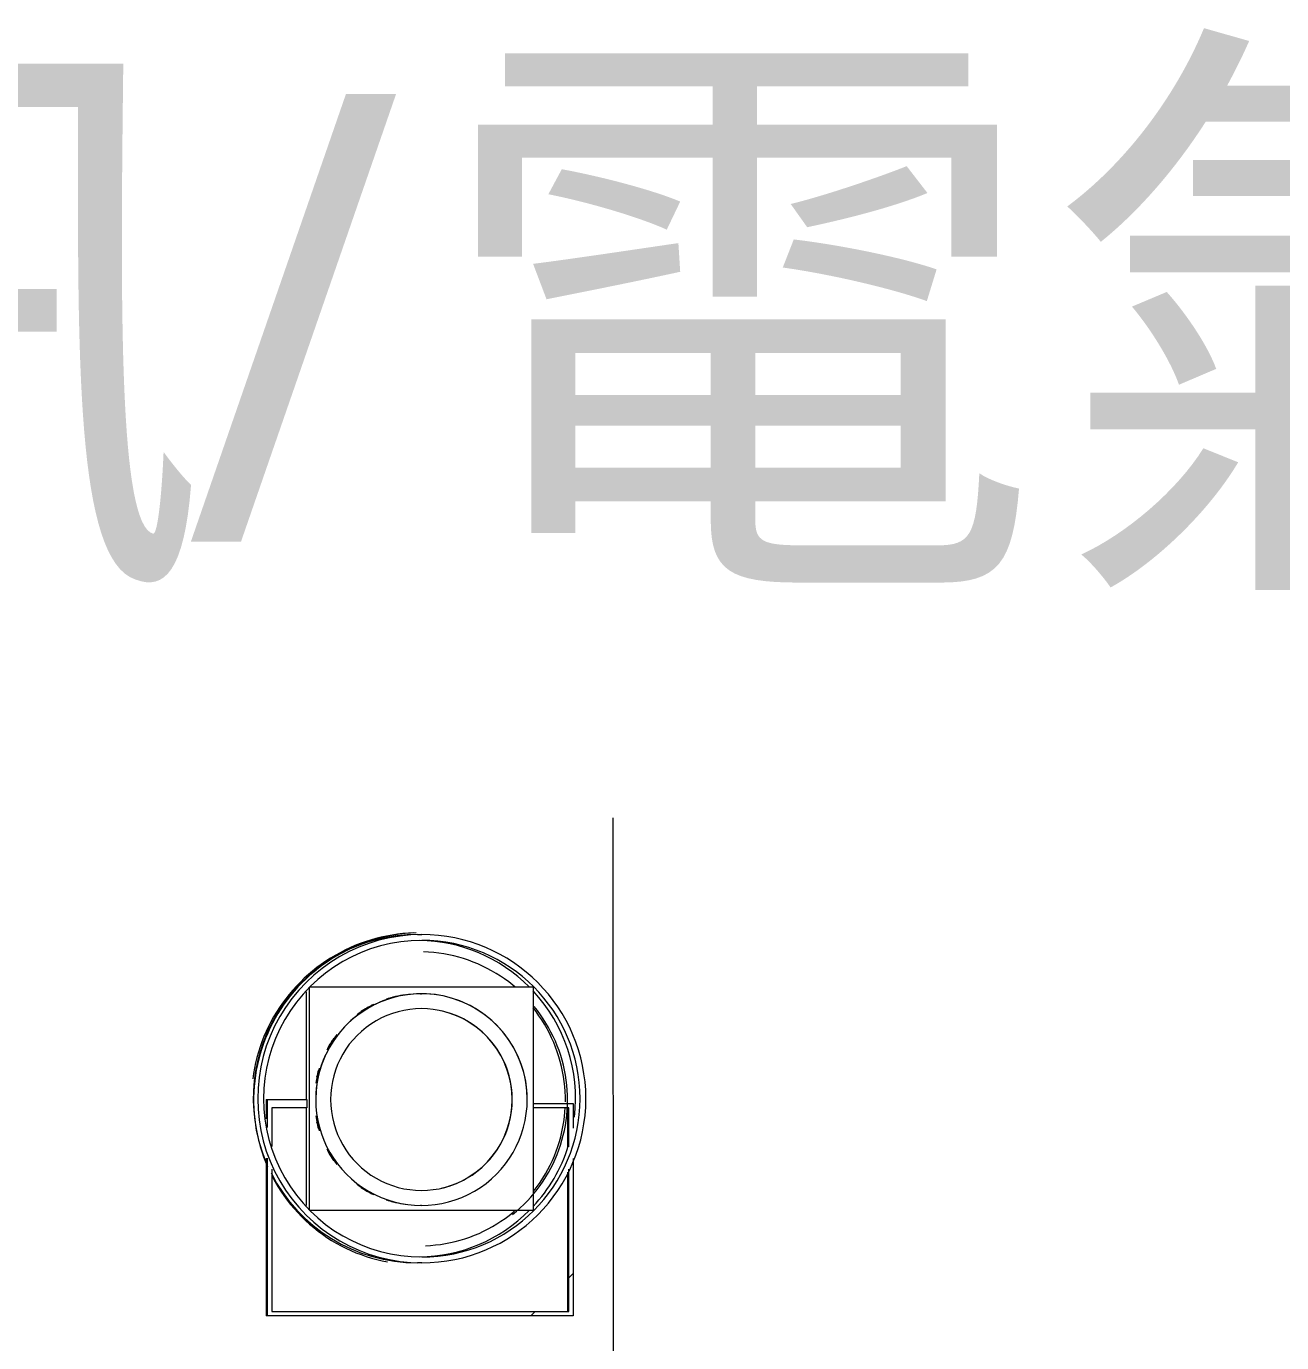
# Model space of a CAD drawing. Header units: centimetres. Extents: x -391356 to -382095, y -768 to 204275.
# Drawn here: x -385757.4 to -385673.3, y 201808.9 to 201897.1 of the extents above; entities that cross this region are included whole.
import ezdxf

# ---------------------------------------------------------------- set-up
doc = ezdxf.new("R2010")
doc.units = ezdxf.units.CM
doc.layers.add('房間標籤', color=7, linetype='Continuous', lineweight=5)
doc.layers.add('燈具', color=7, linetype='Continuous', lineweight=5)
doc.styles.add('微軟正黑體', font='Microsoft JhengHei.ttf', dxfattribs={"height": 30})
pattern_1 = [(45.003, (-95.63, 0), (-25.1473063, 25.1392992), []), (45.003, (-95.63, 38.1), (-25.1473063, 25.1392992), [])]
pattern_2 = [(45.003, (-95.73, 0), (-25.1473063, 25.1392992), []), (45.003, (-95.73, 38.1), (-25.1473063, 25.1392992), [])]

# ---------------------------------------------------------------- blocks, each defined once
blk = doc.blocks.new('FP_104-二層天花平面圖')
at = {"layer": '燈具'}
for p, q in [((-389352.339, 201835.95), (-389352.694, 201835.849)), ((-389352.215, 201835.944), (-389352.574, 201835.841)), ((-389351.98, 201836.04), (-389352.339, 201835.95)), ((-389351.854, 201836.035), (-389352.215, 201835.944)), ((-389351.619, 201836.118), (-389351.98, 201836.04)), ((-389351.49, 201836.114), (-389351.854, 201836.035)), ((-389351.255, 201836.184), (-389351.619, 201836.118)), ((-389351.123, 201836.182), (-389351.49, 201836.114)), ((-389350.889, 201836.238), (-389351.255, 201836.184)), ((-389350.754, 201836.237), (-389351.123, 201836.182)), ((-389350.522, 201836.281), (-389350.889, 201836.238)), ((-389350.384, 201836.28), (-389350.754, 201836.237)), ((-389350.153, 201836.311), (-389350.522, 201836.281)), ((-389350.012, 201836.31), (-389350.384, 201836.28)), ((-389349.784, 201836.329), (-389350.153, 201836.311)), ((-389349.64, 201836.329), (-389350.012, 201836.31)), ((-389349.556, 201836.219), (-389349.258, 201836.219)), ((-389354.411, 201835.171), (-389354.74, 201835.002)), ((-389354.303, 201835.152), (-389354.634, 201834.98)), ((-389354.077, 201835.329), (-389354.411, 201835.171)), ((-389353.967, 201835.312), (-389354.303, 201835.152)), ((-389353.738, 201835.476), (-389354.077, 201835.329)), ((-389353.625, 201835.461), (-389353.967, 201835.312)), ((-389353.394, 201835.611), (-389353.738, 201835.476)), ((-389353.279, 201835.599), (-389353.625, 201835.461)), ((-389353.046, 201835.736), (-389353.394, 201835.611)), ((-389352.928, 201835.726), (-389353.279, 201835.599)), ((-389352.694, 201835.849), (-389353.046, 201835.736)), ((-389352.574, 201835.841), (-389352.928, 201835.726)), ((-389355.994, 201834.223), (-389356.29, 201834.003)), ((-389355.894, 201834.188), (-389356.192, 201833.965)), ((-389355.69, 201834.433), (-389355.994, 201834.223)), ((-389355.589, 201834.402), (-389355.894, 201834.188)), ((-389355.38, 201834.633), (-389355.69, 201834.433)), ((-389355.277, 201834.605), (-389355.589, 201834.402)), ((-389355.063, 201834.823), (-389355.38, 201834.633)), ((-389354.958, 201834.798), (-389355.277, 201834.605)), ((-389354.74, 201835.002), (-389355.063, 201834.823)), ((-389354.634, 201834.98), (-389354.958, 201834.798)), ((-389357.134, 201833.287), (-389357.4, 201833.031)), ((-389356.861, 201833.535), (-389357.134, 201833.287)), ((-389356.765, 201833.49), (-389357.039, 201833.238)), ((-389356.58, 201833.774), (-389356.861, 201833.535)), ((-389356.482, 201833.732), (-389356.765, 201833.49)), ((-389356.29, 201834.003), (-389356.58, 201833.774)), ((-389356.192, 201833.965), (-389356.482, 201833.732)), ((-389357.904, 201832.492), (-389358.142, 201832.211)), ((-389357.809, 201832.431), (-389358.048, 201832.146)), ((-389357.656, 201832.766), (-389357.904, 201832.492)), ((-389357.561, 201832.709), (-389357.809, 201832.431)), ((-389357.4, 201833.031), (-389357.656, 201832.766)), ((-389357.305, 201832.978), (-389357.561, 201832.709)), ((-389357.039, 201833.238), (-389357.305, 201832.978)), ((-389358.591, 201831.626), (-389358.8, 201831.323)), ((-389358.495, 201831.553), (-389358.704, 201831.246)), ((-389358.371, 201831.922), (-389358.591, 201831.626)), ((-389358.276, 201831.853), (-389358.495, 201831.553)), ((-389358.142, 201832.211), (-389358.371, 201831.922)), ((-389358.048, 201832.146), (-389358.276, 201831.853)), ((-389359.189, 201830.698), (-389359.367, 201830.376)), ((-389359.09, 201830.612), (-389359.268, 201830.285)), ((-389359, 201831.014), (-389359.189, 201830.698)), ((-389358.903, 201830.932), (-389359.09, 201830.612)), ((-389358.8, 201831.323), (-389359, 201831.014)), ((-389358.704, 201831.246), (-389358.903, 201830.932)), ((-389359.692, 201829.715), (-389359.838, 201829.378)), ((-389359.535, 201830.048), (-389359.692, 201829.715)), ((-389359.434, 201829.954), (-389359.589, 201829.616)), ((-389359.367, 201830.376), (-389359.535, 201830.048)), ((-389359.268, 201830.285), (-389359.434, 201829.954)), ((-389359.973, 201829.036), (-389360.097, 201828.689)), ((-389359.865, 201828.928), (-389359.986, 201828.578)), ((-389359.838, 201829.378), (-389359.973, 201829.036)), ((-389359.733, 201829.275), (-389359.865, 201828.928)), ((-389359.589, 201829.616), (-389359.733, 201829.275)), ((-389360.309, 201827.986), (-389360.397, 201827.629)), ((-389360.208, 201828.339), (-389360.309, 201827.986)), ((-389360.097, 201828.689), (-389360.208, 201828.339)), ((-389360.095, 201828.223), (-389360.192, 201827.866)), ((-389359.986, 201828.578), (-389360.095, 201828.223)), ((-389360.474, 201827.27), (-389360.539, 201826.908)), ((-389360.397, 201827.629), (-389360.474, 201827.27)), ((-389360.351, 201827.142), (-389360.412, 201826.777)), ((-389360.278, 201827.505), (-389360.351, 201827.142)), ((-389360.192, 201827.866), (-389360.278, 201827.505)), ((-389360.539, 201826.908), (-389360.592, 201826.545)), ((-389360.461, 201826.41), (-389360.498, 201826.042)), ((-389360.412, 201826.777), (-389360.461, 201826.41)), ((-389360.522, 201825.673), (-389360.535, 201825.303)), ((-389360.535, 201825.303), (-389360.534, 201824.934)), ((-389360.498, 201826.042), (-389360.522, 201825.673)), ((-389360.534, 201824.934), (-389360.522, 201824.564)), ((-389360.522, 201824.564), (-389360.497, 201824.196)), ((-389360.497, 201824.196), (-389360.461, 201823.828)), ((-389360.461, 201823.828), (-389360.412, 201823.462)), ((-389360.412, 201823.462), (-389360.35, 201823.098)), ((-389360.35, 201823.098), (-389360.277, 201822.737)), ((-389360.277, 201822.737), (-389360.192, 201822.378)), ((-389360.192, 201822.378), (-389360.095, 201822.022)), ((-389360.095, 201822.022), (-389359.986, 201821.67)), ((-389359.986, 201821.67), (-389359.865, 201821.321)), ((-389359.865, 201821.321), (-389359.733, 201820.977)), ((-389359.733, 201820.977), (-389359.609, 201820.683)), ((-389359.269, 201819.975), (-389359.093, 201819.652)), ((-389359.093, 201819.652), (-389358.906, 201819.335)), ((-389358.906, 201819.335), (-389358.708, 201819.024)), ((-389358.708, 201819.024), (-389358.5, 201818.721)), ((-389358.5, 201818.721), (-389358.282, 201818.425)), ((-389358.282, 201818.425), (-389358.055, 201818.136)), ((-389358.055, 201818.136), (-389357.818, 201817.855)), ((-389357.818, 201817.855), (-389357.572, 201817.582)), ((-389357.572, 201817.582), (-389357.317, 201817.318)), ((-389357.317, 201817.318), (-389357.053, 201817.062)), ((-389357.053, 201817.062), (-389356.781, 201816.815)), ((-389356.781, 201816.815), (-389356.5, 201816.578)), ((-389356.5, 201816.578), (-389356.213, 201816.35)), ((-389356.213, 201816.35), (-389355.917, 201816.132)), ((-389355.917, 201816.132), (-389355.615, 201815.924)), ((-389355.615, 201815.924), (-389355.306, 201815.727)), ((-389355.306, 201815.727), (-389354.99, 201815.539)), ((-389354.99, 201815.539), (-389354.669, 201815.363)), ((-389354.669, 201815.363), (-389354.341, 201815.197)), ((-389354.341, 201815.197), (-389354.009, 201815.043)), ((-389354.009, 201815.043), (-389353.671, 201814.9)), ((-389353.671, 201814.9), (-389353.329, 201814.768)), ((-389353.329, 201814.768), (-389352.983, 201814.648)), ((-389352.983, 201814.648), (-389352.633, 201814.539)), ((-389352.633, 201814.539), (-389352.279, 201814.443)), ((-389352.279, 201814.443), (-389351.922, 201814.358)), ((-389351.922, 201814.358), (-389351.563, 201814.285)), ((-389349.258, 201814.219), (-389349.556, 201814.219))]:
    blk.add_line(p, q, dxfattribs=at)
blk = doc.blocks.new('FP_105-二層天花平面圖')
at = {"layer": '燈具'}
for p, q in [((-389348.799, 201835.05), (-389349.141, 201835.068)), ((-389348.459, 201835.021), (-389348.799, 201835.05)), ((-389348.119, 201834.981), (-389348.459, 201835.021)), ((-389347.781, 201834.928), (-389348.119, 201834.981)), ((-389347.445, 201834.865), (-389347.781, 201834.928)), ((-389347.112, 201834.79), (-389347.445, 201834.865)), ((-389346.781, 201834.703), (-389347.112, 201834.79)), ((-389346.453, 201834.606), (-389346.781, 201834.703)), ((-389346.129, 201834.497), (-389346.453, 201834.606)), ((-389345.809, 201834.377), (-389346.129, 201834.497)), ((-389345.493, 201834.247), (-389345.809, 201834.377)), ((-389345.182, 201834.105), (-389345.493, 201834.247)), ((-389344.876, 201833.954), (-389345.182, 201834.105)), ((-389344.576, 201833.792), (-389344.876, 201833.954)), ((-389344.281, 201833.619), (-389344.576, 201833.792)), ((-389343.992, 201833.437), (-389344.281, 201833.619)), ((-389343.709, 201833.246), (-389343.992, 201833.437)), ((-389343.434, 201833.044), (-389343.709, 201833.246)), ((-389343.165, 201832.834), (-389343.434, 201833.044)), ((-389343.028, 201832.719), (-389343.165, 201832.834)), ((-389341.603, 201831.055), (-389341.793, 201831.3)), ((-389341.508, 201831.123), (-389341.719, 201831.391)), ((-389341.404, 201830.778), (-389341.603, 201831.055)), ((-389341.307, 201830.848), (-389341.508, 201831.123)), ((-389341.214, 201830.495), (-389341.404, 201830.778)), ((-389341.115, 201830.567), (-389341.307, 201830.848)), ((-389341.034, 201830.205), (-389341.214, 201830.495)), ((-389340.933, 201830.279), (-389341.115, 201830.567)), ((-389340.865, 201829.909), (-389341.034, 201830.205)), ((-389340.761, 201829.985), (-389340.933, 201830.279)), ((-389340.705, 201829.608), (-389340.865, 201829.909)), ((-389340.599, 201829.686), (-389340.761, 201829.985)), ((-389340.556, 201829.301), (-389340.705, 201829.608)), ((-389340.448, 201829.381), (-389340.599, 201829.686)), ((-389340.418, 201828.99), (-389340.556, 201829.301)), ((-389340.307, 201829.072), (-389340.448, 201829.381)), ((-389340.29, 201828.674), (-389340.418, 201828.99)), ((-389340.177, 201828.757), (-389340.307, 201829.072)), ((-389340.174, 201828.354), (-389340.29, 201828.674)), ((-389340.057, 201828.439), (-389340.177, 201828.757)), ((-389340.068, 201828.03), (-389340.174, 201828.354)), ((-389339.974, 201827.704), (-389340.068, 201828.03)), ((-389339.949, 201828.117), (-389340.057, 201828.439)), ((-389339.852, 201827.791), (-389339.949, 201828.117)), ((-389339.891, 201827.374), (-389339.974, 201827.704)), ((-389339.819, 201827.041), (-389339.891, 201827.374)), ((-389339.766, 201827.463), (-389339.852, 201827.791)), ((-389339.691, 201827.132), (-389339.766, 201827.463)), ((-389339.628, 201826.798), (-389339.691, 201827.132)), ((-389339.759, 201826.706), (-389339.819, 201827.041)), ((-389339.71, 201826.37), (-389339.759, 201826.706)), ((-389339.673, 201826.032), (-389339.71, 201826.37)), ((-389339.576, 201826.463), (-389339.628, 201826.798)), ((-389339.536, 201826.126), (-389339.576, 201826.463)), ((-389339.648, 201825.694), (-389339.673, 201826.032)), ((-389339.634, 201825.354), (-389339.648, 201825.694)), ((-389339.632, 201825.015), (-389339.634, 201825.354)), ((-389339.508, 201825.788), (-389339.536, 201826.126)), ((-389339.491, 201825.449), (-389339.508, 201825.788)), ((-389339.486, 201825.111), (-389339.491, 201825.449)), ((-389339.664, 201824.337), (-389339.646, 201824.608)), ((-389339.54, 201824.096), (-389339.51, 201824.434)), ((-389339.51, 201824.434), (-389339.492, 201824.772)), ((-389339.492, 201824.772), (-389339.486, 201825.111)), ((-389339.797, 201823.329), (-389339.741, 201823.663)), ((-389339.741, 201823.663), (-389339.697, 201823.999)), ((-389339.697, 201823.999), (-389339.664, 201824.337)), ((-389339.634, 201823.426), (-389339.581, 201823.76)), ((-389339.581, 201823.76), (-389339.54, 201824.096)), ((-389340.035, 201822.341), (-389339.944, 201822.668)), ((-389339.944, 201822.668), (-389339.865, 201822.997)), ((-389339.865, 201822.997), (-389339.797, 201823.329)), ((-389339.861, 201822.438), (-389339.774, 201822.764)), ((-389339.774, 201822.764), (-389339.698, 201823.094)), ((-389339.698, 201823.094), (-389339.634, 201823.426)), ((-389340.249, 201821.699), (-389340.136, 201822.019)), ((-389340.188, 201821.479), (-389340.068, 201821.795)), ((-389340.136, 201822.019), (-389340.035, 201822.341)), ((-389340.068, 201821.795), (-389339.959, 201822.114)), ((-389339.959, 201822.114), (-389339.861, 201822.438)), ((-389340.651, 201820.769), (-389340.507, 201821.074)), ((-389340.507, 201821.074), (-389340.372, 201821.384)), ((-389340.46, 201820.861), (-389340.319, 201821.168)), ((-389340.372, 201821.384), (-389340.249, 201821.699)), ((-389340.319, 201821.168), (-389340.188, 201821.479)), ((-389341.148, 201819.885), (-389340.972, 201820.174)), ((-389340.972, 201820.174), (-389340.807, 201820.468)), ((-389340.946, 201819.974), (-389340.774, 201820.264)), ((-389340.807, 201820.468), (-389340.651, 201820.769)), ((-389340.774, 201820.264), (-389340.612, 201820.56)), ((-389340.612, 201820.56), (-389340.46, 201820.861)), ((-389341.733, 201819.059), (-389341.529, 201819.327)), ((-389341.732, 201818.88), (-389341.521, 201819.143)), ((-389341.529, 201819.327), (-389341.333, 201819.603)), ((-389341.521, 201819.143), (-389341.32, 201819.413)), ((-389341.333, 201819.603), (-389341.148, 201819.885)), ((-389341.32, 201819.413), (-389341.129, 201819.69)), ((-389341.129, 201819.69), (-389340.946, 201819.974)), ((-389342.415, 201818.136), (-389342.179, 201818.376)), ((-389342.179, 201818.376), (-389341.951, 201818.624)), ((-389341.951, 201818.624), (-389341.732, 201818.88)), ((-389343.674, 201817.198), (-389343.404, 201817.4)), ((-389343.404, 201817.4), (-389343.142, 201817.611)), ((-389343.172, 201817.468), (-389342.912, 201817.682)), ((-389343.142, 201817.611), (-389343.017, 201817.719)), ((-389342.912, 201817.682), (-389342.66, 201817.905)), ((-389342.66, 201817.905), (-389342.415, 201818.136)), ((-389345.118, 201816.335), (-389344.817, 201816.487)), ((-389344.817, 201816.487), (-389344.523, 201816.65)), ((-389344.523, 201816.65), (-389344.234, 201816.823)), ((-389344.234, 201816.823), (-389343.951, 201817.005)), ((-389343.951, 201817.005), (-389343.674, 201817.198)), ((-389347.34, 201815.573), (-389347.013, 201815.649)), ((-389347.013, 201815.649), (-389346.688, 201815.735)), ((-389346.688, 201815.735), (-389346.366, 201815.833)), ((-389346.366, 201815.833), (-389346.047, 201815.942)), ((-389346.047, 201815.942), (-389345.733, 201816.063)), ((-389345.733, 201816.063), (-389345.423, 201816.193)), ((-389345.423, 201816.193), (-389345.118, 201816.335)), ((-389349.008, 201815.369), (-389348.672, 201815.387)), ((-389348.672, 201815.387), (-389348.337, 201815.416)), ((-389348.337, 201815.416), (-389348.003, 201815.457)), ((-389348.003, 201815.457), (-389347.671, 201815.509)), ((-389347.671, 201815.509), (-389347.34, 201815.573))]:
    blk.add_line(p, q, dxfattribs=at)
blk = doc.blocks.new('FP_106-二層天花平面圖')
at = {"layer": '燈具'}
blk.add_line((-389349.353, 201832.254), (-389349.28, 201832.254), dxfattribs=at)
blk = doc.blocks.new('FP_107-二層天花平面圖')
at = {"layer": '燈具'}
blk.add_line((-389349.28, 201818.072), (-389349.353, 201818.072), dxfattribs=at)
blk = doc.blocks.new('12 上下照方形投光燈-2021 - L11-V103-二層天花平面圖')
at = {"layer": '燈具'}
h = blk.add_hatch(dxfattribs=at)
h.set_pattern_fill('FP_49', color=256, style=0, pattern_type=2)
h.set_pattern_definition([(45.003, (-95.596, 0), (-25.1473063, 25.1392992), []), (45.003, (-95.596, 38.1), (-25.1473063, 25.1392992), [])])
h.paths.add_polyline_path([(-389349.258, 201814.219), (-389346.412, 201814.593), (-389343.759, 201815.692), (-389341.267, 201817.719), (-389339.733, 201819.719), (-389338.621, 201822.473), (-389338.259, 201825.219), (-389338.634, 201828.066), (-389339.733, 201830.719), (-389341.793, 201833.236), (-389343.955, 201834.826), (-389346.811, 201835.896), (-389349.379, 201836.203), (-389352.105, 201835.844), (-389354.758, 201834.745), (-389357.249, 201832.719), (-389358.865, 201830.522), (-389359.907, 201827.877), (-389360.25, 201825.163), (-389359.882, 201822.372), (-389358.783, 201819.719), (-389356.791, 201817.253), (-389354.393, 201815.541), (-389352.003, 201814.58), (-389349.28, 201814.222)])
h.paths.add_polyline_path([(-389349.258, 201814.612), (-389352.105, 201815.016), (-389354.758, 201816.184), (-389357.029, 201818.072), (-389358.54, 201820.149), (-389359.502, 201822.473), (-389359.864, 201825.219), (-389359.421, 201828.161), (-389358.292, 201830.719), (-389356.757, 201832.719), (-389354.294, 201834.515), (-389352.003, 201835.464), (-389349.258, 201835.825), (-389346.513, 201835.464), (-389343.955, 201834.404), (-389341.759, 201832.719), (-389340.074, 201830.522), (-389338.984, 201827.737), (-389338.653, 201825.219), (-389339.171, 201822.094), (-389340.074, 201819.915), (-389341.793, 201817.692), (-389344.366, 201815.863), (-389346.811, 201814.934), (-389347.445, 201814.851)])
h = blk.add_hatch(dxfattribs=at)
h.set_pattern_fill('FP_51', color=256, style=0, pattern_type=2)
h.set_pattern_definition([(89.162, (-389261.162, 0), (-1.1030684463, -25.1235543656), []), (89.162, (-389261.162, 38.1), (-1.1030684463, -25.1235543656), [])])
h.paths.add_polyline_path([(-389356.791, 201817.763), (-389356.791, 201832.674), (-389357.018, 201832.254), (-389357.018, 201818.058)])
h = blk.add_hatch(dxfattribs=at)
h.set_pattern_fill('FP_50', color=256, style=0, pattern_type=2)
h.set_pattern_definition(pattern_1)
h.paths.add_polyline_path([(-389352.093, 201817.719), (-389341.793, 201817.753), (-389341.793, 201832.719), (-389356.791, 201832.674), (-389356.757, 201817.719), (-389352.826, 201817.719)])
h.paths.add_polyline_path([(-389349.28, 201818.072), (-389351.116, 201818.314), (-389353.092, 201819.227), (-389354.487, 201820.401), (-389355.497, 201821.802), (-389356.177, 201823.694), (-389356.371, 201825.163), (-389356.082, 201827.113), (-389355.421, 201828.709), (-389354.294, 201830.177), (-389352.512, 201831.434), (-389351.086, 201832.017), (-389349.28, 201832.254), (-389347.445, 201832.013), (-389345.495, 201831.12), (-389344.073, 201829.925), (-389343.14, 201828.709), (-389342.432, 201826.999), (-389342.19, 201825.163), (-389342.432, 201823.328), (-389343.14, 201821.618), (-389344.47, 201819.993), (-389345.735, 201819.022), (-389347.445, 201818.314)])
h = blk.add_hatch(dxfattribs=at)
h.set_pattern_fill('FP_50', color=256, style=0, pattern_type=2)
h.set_pattern_definition(pattern_1)
h.paths.add_polyline_path([(-389356.371, 201825.163), (-389355.371, 201825.163), (-389354.768, 201827.806), (-389353.078, 201829.925), (-389350.636, 201831.102), (-389347.925, 201831.102), (-389345.474, 201829.914), (-389343.787, 201827.78), (-389343.19, 201825.163), (-389342.19, 201825.163), (-389342.829, 201827.957), (-389343.14, 201828.491), (-389344.366, 201830.243), (-389346.781, 201831.737), (-389347.445, 201831.889), (-389349.379, 201832.235), (-389352.055, 201831.624), (-389352.608, 201831.304), (-389354.462, 201829.925), (-389355.831, 201827.718), (-389356.006, 201826.999), (-389356.129, 201826.378)])
h = blk.add_hatch(dxfattribs=at)
h.set_pattern_fill('FP_52', color=256, style=0, pattern_type=2)
h.set_pattern_definition(pattern_2)
h.paths.add_polyline_path([(-389343.202, 201825.163), (-389343.205, 201825.227), (-389343.814, 201827.832), (-389345.507, 201829.937), (-389345.483, 201829.911), (-389343.793, 201827.755), (-389343.203, 201825.17)])
h = blk.add_hatch(dxfattribs=at)
h.set_pattern_fill('FP_53', color=256, style=0, pattern_type=2)
h.set_pattern_definition([(45.003, (-95.794, 0), (-25.1473063, 25.1392992), []), (45.003, (-95.794, 38.1), (-25.1473063, 25.1392992), [])])
h.paths.add_polyline_path([(-389339.111, 201810.663), (-389339.194, 201821.019), (-389339.411, 201820.497), (-389339.411, 201810.963), (-389359.309, 201810.963), (-389359.392, 201820.709), (-389359.609, 201821.231), (-389359.609, 201810.663)])
h.paths.add_polyline_path([(-389339.411, 201821.995), (-389339.213, 201822.473), (-389339.111, 201823.248), (-389339.111, 201824.908), (-389341.793, 201824.888), (-389341.793, 201824.608), (-389339.411, 201824.608), (-389339.411, 201822.45)])
h.paths.add_polyline_path([(-389359.309, 201822.006), (-389359.309, 201824.608), (-389356.956, 201824.608), (-389357.018, 201825.163), (-389359.609, 201825.163), (-389359.502, 201822.473), (-389359.362, 201822.134)])
h = blk.add_hatch(dxfattribs=at)
h.set_pattern_fill('FP_50', color=256, style=0, pattern_type=2)
h.set_pattern_definition(pattern_1)
h.paths.add_polyline_path([(-389349.28, 201818.072), (-389346.514, 201818.7), (-389345.953, 201819.022), (-389344.098, 201820.401), (-389342.73, 201822.608), (-389342.555, 201823.328), (-389342.289, 201825.163), (-389343.205, 201825.099), (-389343.814, 201822.495), (-389345.498, 201820.394), (-389347.94, 201819.225), (-389350.646, 201819.23), (-389353.084, 201820.408), (-389354.782, 201822.584), (-389355.421, 201825.163), (-389356.371, 201825.163), (-389355.767, 201822.454), (-389355.383, 201821.778), (-389354.294, 201820.149), (-389351.835, 201818.612), (-389351.116, 201818.437), (-389349.33, 201818.082)])
h = blk.add_hatch(dxfattribs=at)
h.set_pattern_fill('FP_52', color=256, style=0, pattern_type=2)
h.set_pattern_definition(pattern_2)
h.paths.add_polyline_path([(-389349.332, 201818.082), (-389349.379, 201818.092), (-389349.379, 201818.09)])
h.paths.add_polyline_path([(-389347.937, 201819.225), (-389347.925, 201819.225), (-389345.474, 201820.412), (-389343.787, 201822.546), (-389343.809, 201822.515), (-389345.735, 201820.285), (-389347.931, 201819.228)])
for p, q in [((-389357.018, 201832.38), (-389357.018, 201825.149)), ((-389356.791, 201817.763), (-389356.791, 201832.685)), ((-389356.757, 201832.719), (-389341.793, 201832.719)), ((-389341.793, 201832.719), (-389341.793, 201817.719)), ((-389359.687, 201825.163), (-389359.687, 201823.88)), ((-389359.687, 201825.163), (-389359.609, 201825.163)), ((-389359.609, 201823.28), (-389359.609, 201825.163)), ((-389359.609, 201825.163), (-389359.309, 201825.163)), ((-389359.309, 201825.163), (-389356.956, 201825.163)), ((-389356.956, 201824.608), (-389359.309, 201824.608)), ((-389359.309, 201824.608), (-389359.309, 201822.006)), ((-389357.018, 201824.608), (-389357.018, 201818.058)), ((-389356.956, 201825.163), (-389356.956, 201824.608)), ((-389341.793, 201824.908), (-389339.411, 201824.908)), ((-389339.411, 201824.608), (-389341.793, 201824.608)), ((-389339.49, 201824.608), (-389339.49, 201821.995)), ((-389339.411, 201824.908), (-389339.111, 201824.908)), ((-389339.411, 201821.995), (-389339.411, 201824.608)), ((-389339.111, 201824.908), (-389339.111, 201823.248)), ((-389359.687, 201821.231), (-389359.687, 201810.663)), ((-389359.609, 201810.663), (-389359.609, 201821.231)), ((-389339.111, 201821.221), (-389339.111, 201810.663)), ((-389359.309, 201820.507), (-389359.309, 201810.963)), ((-389339.49, 201820.306), (-389339.49, 201810.963)), ((-389339.411, 201810.963), (-389339.411, 201820.497)), ((-389341.793, 201817.719), (-389356.757, 201817.719)), ((-389359.609, 201810.663), (-389359.687, 201810.663)), ((-389339.111, 201810.663), (-389359.609, 201810.663)), ((-389359.309, 201810.963), (-389339.411, 201810.963))]:
    blk.add_line(p, q, dxfattribs=at)
for centre, major_axis, start_param, end_param in [((-389349.556, 201825.219), (0, 11), 0, 1.950001), ((-389349.258, 201825.219), (0, 11), 0, 3.141593), ((-389349.258, 201825.219), (0, 11), 3.141593, 6.283185), ((-389349.258, 201825.219), (0, 10.607), 0, 3.141593), ((-389349.556, 201825.219), (0, 10.607), 5.497787, 6.268976), ((-389349.258, 201825.219), (0, 10.607), 3.141593, 6.283185), ((-389349.28, 201825.163), (0, 7.091), 5.153633, 7.853982), ((-389349.28, 201825.163), (0, 7.091), 4.712389, 7.414195), ((-389349.556, 201825.219), (0, 10.607), 4.5965, 5.461999), ((-389349.28, 201825.163), (0, 6.091), 4.712389, 7.853982), ((-389349.353, 201825.163), (0, 7.091), 0.457014, 0.641381), ((-389349.379, 201825.163), (0, 7.091), 0.464347, 0.589049), ((-389349.353, 201825.163), (0, 7.091), 0.144017, 0.328384), ((-389349.379, 201825.163), (0, 7.091), 0.19635, 0.321051), ((-389349.292, 201825.163), (0, 6.091), 4.712389, 6.058786), ((-389349.353, 201825.163), (0, 7.091), 0.910191, 1.085243), ((-389349.379, 201825.163), (0, 7.091), 0.955538, 1.067539), ((-389349.28, 201825.163), (0, 7.091), 1.134965, 1.570796), ((-389349.28, 201825.163), (0, 7.091), 4.712389, 5.149223), ((-389349.353, 201825.163), (0, 7.091), 1.270952, 1.414844), ((-389349.379, 201825.163), (0, 7.091), 1.288655, 1.358175), ((-389349.28, 201825.163), (0, 7.091), 1.570796, 4.712389), ((-389349.28, 201825.163), (0, 7.091), 1.570796, 4.712389), ((-389349.28, 201825.163), (0, 6.091), 1.570796, 4.712389), ((-389349.292, 201825.163), (0, 6.091), 3.365992, 4.712389), ((-389349.353, 201825.163), (0, 7.091), 1.726748, 1.870641), ((-389349.379, 201825.163), (0, 7.091), 1.783418, 1.852938), ((-389349.353, 201825.163), (0, 7.091), 2.05635, 2.231402), ((-389349.556, 201825.219), (0, 10.607), 3.96269, 4.406718), ((-389349.379, 201825.163), (0, 7.091), 2.074053, 2.186055), ((-389349.556, 201825.219), (0, 11), 2.040291, 3.141593), ((-389349.353, 201825.163), (0, 7.091), 2.500212, 2.684578), ((-389349.379, 201825.163), (0, 7.091), 2.552544, 2.677245), ((-389349.353, 201825.163), (0, 7.091), 2.813209, 2.997575), ((-389349.379, 201825.163), (0, 7.091), 2.820542, 2.945243), ((-389349.556, 201825.219), (0, 10.607), 3.155802, 3.926991)]:
    blk.add_ellipse(centre, major_axis=major_axis, ratio=0.999893, start_param=start_param, end_param=end_param, dxfattribs=at)
for name in ['FP_104-二層天花平面圖', 'FP_105-二層天花平面圖', 'FP_106-二層天花平面圖', 'FP_107-二層天花平面圖']:
    blk.add_blockref(name, (0, 0), dxfattribs=at)

msp = doc.modelspace()

# ---------------------------------------------------------------- linework, layer by layer
at = {"layer": '房間標籤'}
msp.add_line((-385718.003, 201482.945), (-385718.105, 201844.037), dxfattribs=at)

# ---------------------------------------------------------------- block references
at = {"layer": '燈具'}
msp.add_blockref('12 上下照方形投光燈-2021 - L11-V103-二層天花平面圖', (3618.322, 0), dxfattribs=at)

# ---------------------------------------------------------------- texts
at = {"layer": '房間標籤', "char_height": 30, "attachment_point": 1, "style": '微軟正黑體'}
for s, insert, width in [('資通訊', (-385867.853, 201892.55), 146.70881), ('電氣機房', (-385730.269, 201892.55), 195.61175), ('\\f微軟正黑體|b0|i0|c136|p34|;/', (-385746.806, 201892.55), 20.04219)]:
    msp.add_mtext(s, dxfattribs=dict(at, insert=insert, width=width))

doc.saveas('drawing.dxf')
